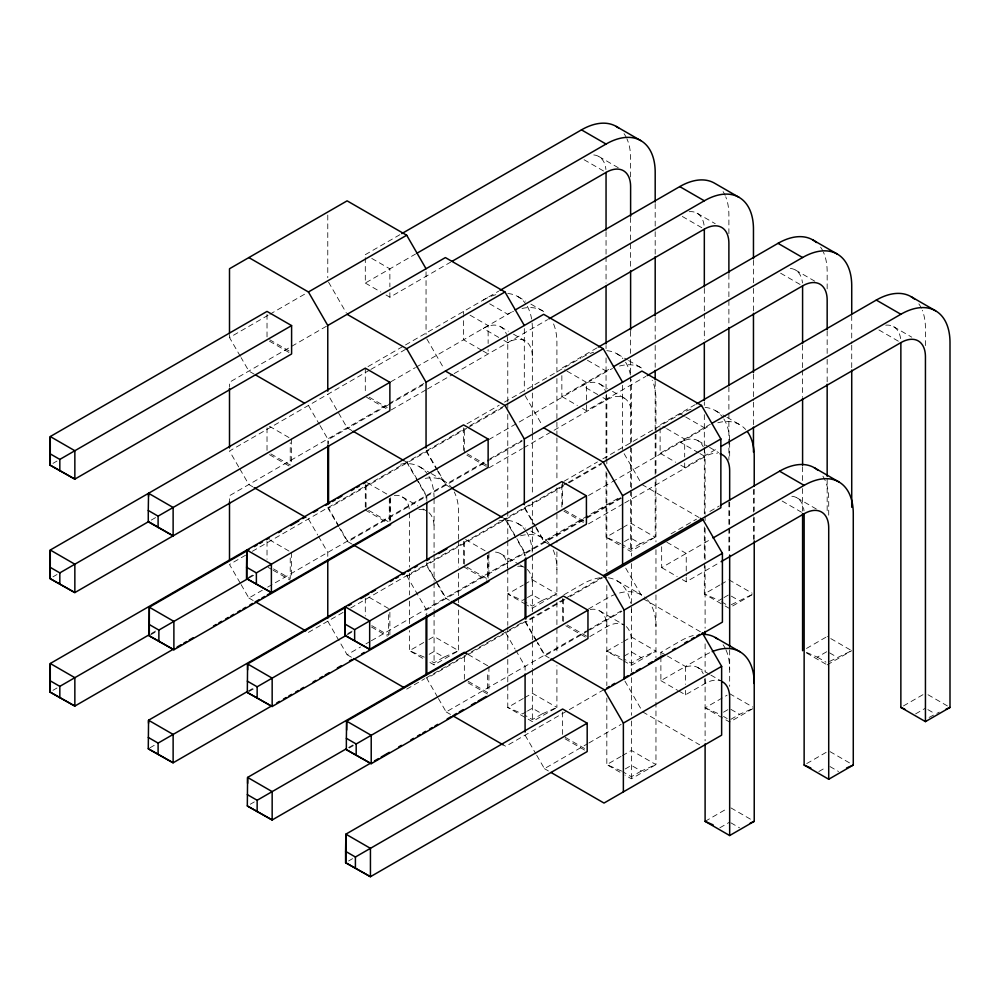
<?xml version="1.0" encoding="UTF-8"?>
<svg xmlns="http://www.w3.org/2000/svg" width="1000" height="1000" viewBox="0 0 1000 1000"><rect width="100%" height="100%" fill="white"/><g stroke="black" fill="none" stroke-linecap="round" stroke-linejoin="round"><path stroke-width="0.75" stroke-dasharray="5 3.75" d="M365.3 254.675L400.425 234.4M240.338 356.312L229.5 337.55L268.538 315.012M269.887 314.237L306.238 293.25M52.975 463.363L57.013 461.037M365.3 257.663L365.3 283.05L415.538 254.037M326.425 326.262L229.5 382.225L229.5 386.812M385.988 294.988L389.875 297.225L450.675 262.125M367.987 366.6L404.162 345.725M405.5 344.95L498.7 291.137M369.5 370.188L229.5 451.025L238.787 467.113M370.85 369.412L406.7 348.725M52.975 576.838L57.013 574.513M151.25 520.1L155.625 517.575M390.763 381.825L415.325 367.638M416.213 367.125L513.812 310.775M423.85 383.488L229.5 495.7L229.5 501.812M387.775 405.213L328.55 439.412L328.55 444M388.275 404.925L424.125 384.225M391.213 409.938L426.05 389.825M427.388 389.05L452.837 374.35M454.188 373.575L547.587 319.65M596.975 347.875L561.85 368.15L565.725 370.387M467.025 423.787L499.188 405.225M504.538 402.125L580.913 358.038M245.65 555.175L229.5 564.5L240.338 583.263M252.387 551.287L465.087 428.488M469.975 425.662L504.975 405.45M466.7 428.438L328.55 508.212L347.887 541.712L486.55 461.662M468.05 427.663L503.05 407.463M52.975 690.325L57.013 687.987M151.25 633.575L155.625 631.05M248.175 577.625L253.9 574.312M561.85 375.613L561.85 396.525L611.838 367.663M150.675 634.8L157.4 630.913M249.288 577.875L254.675 574.763M488.913 439.525L606.825 371.45A69.488 40.125 -60 0 1 612.525 368.537M241.112 584.6L248.85 598.013L262.312 590.237M267.688 587.125L488.462 459.663M489.812 458.888L522.125 440.225M487.4 461.175L522.9 440.675M582.537 408.462L586.413 410.7L645.863 376.388M488.913 467.887L522.413 448.55M523.75 447.775L606.825 399.812A34.75 20.062 -60 0 1 631.388 414M695.25 404.613L660.113 424.888L665.288 427.875M563.962 481.3L597.45 461.962M602.812 458.862L680.525 414A69.488 40.125 -60 0 1 693.238 408.587M308.425 632.4L343.925 611.912M350.662 608.025L566.9 483.175M568.237 482.4L603.237 462.188M407.475 576.112L563.638 485.95M569.012 482.85L601.325 464.188M149.9 747.837L155.287 744.725M248.175 691.087L254.913 687.2M347.788 633.575L353.175 630.475M660.113 427.875L660.113 453.263L710.362 424.25M248.938 691.538L254.325 688.438M347.225 634.8L352.938 631.5M588.525 495.487L611.3 482.337M612.2 481.825L705.1 428.188A69.488 40.125 -60 0 1 710.8 425.275M327.775 621.237L347.113 654.737L360.575 646.975M365.962 643.863L370 641.525M371.35 640.75L524.312 552.438L516.575 539.038M535.925 527.863L543.663 541.263L620.4 496.962M620.675 497.7L426.812 609.625L426.812 614.212M621.438 498.15L525.862 553.325L525.862 556.388M680.8 465.2L684.688 467.438L718.462 447.938M588.525 523.85L623.362 503.738M624.7 502.962L705.1 456.55A34.75 20.062 -60 0 1 717.375 453.263M423.725 642.487L409.5 650.7L409.5 630.562M428.9 639.5L434.075 636.512L458.638 650.7L458.638 604.225M525.875 604.412L507.775 593.962L523.288 585M524.587 584.25L532.35 579.775L556.912 593.962L532.35 608.15L527.175 605.163M621.562 528.263L606.05 537.225L606.05 471.75M622.863 527.513L630.612 523.038L655.188 537.225L655.188 477.987M429.162 654.312L434.075 651.475L443.9 657.15L458.638 650.7L434.075 664.875L428.9 661.9M526.2 598.288L522.513 600.413L507.775 593.962M527.425 597.575L532.35 594.738L542.175 600.413L556.912 593.962M624.475 541.55L630.612 538L640.438 543.675L655.188 537.225L630.612 551.413L625.45 548.425M443.9 657.15L434.075 662.825L429.162 659.987M542.175 600.413L532.35 606.087L524.975 601.825M640.438 543.675L630.612 549.35L622.013 544.388M563.925 594.788L582.25 584.212A69.488 40.125 -60 0 1 606.825 577.625M671.05 533.837L696.5 519.15M709.9 511.413L719.275 506M406.7 689.137L424.75 678.713M426.05 677.975L524.312 621.237M601.825 577.375L426.812 678.425L437.65 697.188M564.9 599.587L525.862 622.125L536.7 640.888M570.288 596.475L602.6 577.825M250.287 804.237L254.325 801.912M348.562 747.5L352.938 744.975M588.5 608.975L606.825 598.4A69.488 40.125 -60 0 1 616.775 593.825M349.338 747.95L353.375 745.612M661.663 546.725L661.663 567.625L711.688 538.737M438.425 698.525L446.163 711.925L586.163 631.1M587.013 630.6L621.163 610.887M588.288 630.763L545.212 655.638L537.475 642.237M589.637 629.987L621.938 611.337M589.8 636.587L606.825 626.763A34.75 20.062 -60 0 1 624.2 625.05L599.625 610.862M682.35 579.575L686.237 581.812L719.725 562.475M523.288 698.475L507.775 707.438L507.775 684.2M524.587 697.725L532.35 693.25L556.912 707.438L556.912 665.612M719.837 585L704.325 593.962L704.325 562.775M721.125 584.25L727.6 580.525M622.337 660.1L606.825 651.137L622.337 642.188M623.638 641.438L631.388 636.962L655.962 651.137L631.388 665.325L623.638 660.85M526.2 711.75L522.513 713.888L507.775 707.438L525.875 717.887M527.425 711.05L532.35 708.213L542.175 713.888L556.912 707.438L532.35 721.612L527.175 718.625M722.75 598.288L719.062 600.413L704.325 593.962L722.425 604.412M723.975 597.575L728.888 594.738M624.025 656.175L631.388 651.925L641.213 657.588L655.962 651.137M542.175 713.888L532.35 719.562L524.975 715.3M731.35 604.663L752.113 594.55M641.213 657.588L631.388 663.263L624.025 659.013M752.163 594.7L728.888 608.15L723.713 605.163M660.888 655.275L660.888 652.288L680.525 640.95A69.488 40.125 -60 0 1 693.238 635.538M604.012 689.587L505.75 746.325L503.1 744.8M348.562 860.975L352.6 858.65M660.888 656.762L660.888 680.65L680.525 669.312A34.75 20.062 -60 0 1 703.225 673.725M667.362 656.012L685.462 666.475L705.1 655.138A69.488 40.125 -60 0 1 710.8 652.225M536.7 755.263L544.438 768.662L587.513 743.787M588.862 743.012L621.163 724.362M679 691.1L685.462 694.837L705.1 683.5A34.75 20.062 -60 0 1 720.05 680.725M806.475 648.462L825.863 637.263M621.05 756.4L606.825 764.613L606.825 698.012M622.337 755.662L631.388 750.438L655.962 764.613L655.962 663.938M752.938 708.625L729.663 722.062L705.1 707.875L727.075 695.188M806.612 652.45L817.337 657.15L827.163 651.475M625.25 768.938L631.388 765.387L641.213 771.062L655.962 764.613L631.388 778.8L624.925 775.062M723.525 712.2L729.663 708.65M829.613 661.4L851.725 650.7L827.163 636.512M641.213 771.062L631.388 776.737L622.788 771.775M730.888 719.3L739.488 714.325L752.887 708.462M827.163 664.875L851.725 650.7M903.45 705.938L924.137 694M705.1 821.35L727.075 808.662M806.725 763.575L826.125 752.375M915.6 713.888L925.438 708.213M719.837 827.8L729.663 822.125M818.875 771.513L826.25 767.262M929.112 717.425L939.275 712.125M620.788 543.675L606.05 537.225L624.15 547.675M606.825 651.137L621.562 657.588M705.1 707.875L719.837 714.325M424.25 657.15L409.5 650.7L423.725 658.913M621.562 771.062L606.825 764.613L623.638 774.325M598.85 156.512L618.25 167.712M697.125 213.25L715.225 223.7M795.4 269.988L814.788 281.188M893.662 326.725L911.775 337.175M584.062 159.725L606.05 172.425M682.337 216.462L704.325 229.163M780.612 273.2L802.588 285.9M878.888 329.938L900.863 342.638M517.95 296.637L525.712 301.112M530.887 304.1L542.525 310.825M617 353.825L627.337 359.8M628.638 360.538L641.562 368.013M715.275 410.562L725.612 416.525M726.912 417.275L739.837 424.738M489.675 303.812L507.775 314.262A69.488 40.125 -60 0 1 513.475 311.363M587.425 360.25L606.825 371.45M680.525 414L684.4 416.238M685.7 416.987L705.1 428.188M500.575 326.725L508.338 331.213M513.513 334.188L525.15 340.913M599.625 383.913L607.388 388.387M612.562 391.375L624.2 398.1M697.9 440.65L708.238 446.625M709.538 447.362L718.587 452.587M796.95 497.837L816.338 509.025M371.763 258.412L389.875 268.863L389.875 286.775M470.037 315.15L488.137 325.6L488.137 343.512M567.013 371.138L586.413 382.337L586.413 403.237M666.587 428.625L684.688 439.075L684.688 456.987M498.725 337.413L483.212 328.45A34.75 20.062 -60 0 1 506.475 334.275M503.9 340.387L507.775 342.638A34.75 20.062 -60 0 1 532.35 356.812M597.775 394.588L582.25 385.637A34.75 20.062 -60 0 1 605.988 392.962M602.938 397.575L606.825 399.812L606.825 457.575M698.625 452.825L680.525 442.375A34.75 20.062 -60 0 1 703.225 446.775M699.925 453.562L705.1 456.55L705.1 514.312M782.163 501.05L801.55 512.25M365.3 283.05L380.812 292M481.675 350.238L463.575 339.787L463.575 315.9M482.975 350.988L488.137 353.963L488.137 349.487M561.85 396.525L577.362 405.475M660.113 453.263L675.638 462.212M641.938 484.525L699.087 517.525M666.838 542.238L686.237 553.438L686.237 575.837M728.888 579.775L752.163 593.212M928.012 694.737L947.412 705.938M731.35 596.15L738.713 600.413M829.613 652.887L836.988 657.15M927.887 709.625L935.263 713.888M269.613 339.712L290.238 351.625M369.175 397.188L387.225 407.612M467.438 453.925L486.788 465.1M564.425 509.925L585.062 521.838M721.513 601.825L727.663 605.375M817.337 657.15L825.938 662.113M269.488 341.2L289.137 352.55M366.525 397.225L387.413 409.288M486.325 466.4L464.35 453.7L464.35 426.825M563.913 511.188L583.962 522.762M661.663 567.625L677.188 576.587M806.475 652.938L825.863 664.137M419.675 466.85L430.025 472.825M431.312 473.575L444.25 481.037M517.95 523.587L525.712 528.062M530.887 531.05L542.525 537.775M617 580.775L641.562 594.95M254.137 374.113L248.85 371.062L241.112 357.65M351.863 430.538L347.113 427.788L327.775 394.288M404.825 461.112L407.475 462.638L417.537 480.062M450.138 487.275L445.387 484.525L437.65 471.125M502.325 517.4L505.75 519.375L525.087 552.888L525.087 555.938M543.663 541.263L547.863 543.688M700.413 631.775L643.475 598.9L625.688 568.075M402.312 496.938L417.825 505.9M423 508.888L426.875 511.125M500.575 553.675L518.688 564.125M519.975 564.875L525.15 567.863A34.75 20.062 -60 0 0 515.662 566.525M697.9 667.6L709.538 674.312M710.825 675.062L722.463 681.775M269.488 426.312L290.238 438.288M367.3 482.788L389.288 495.475M465.637 539.55L487.562 552.212M660.888 652.288L666.062 655.275M729.663 693.7L752.938 707.138M830 751.625L850.688 763.575M730.888 709.362L739.488 714.325M829.938 766.55L838.538 771.513M270.9 453.925L290.238 465.1L290.238 442.762M368.65 510.363L389.288 522.275L389.288 498.45M466.925 567.1L487.562 579.012L487.562 555.188M567.263 625.037L586.613 636.2M723.525 716.462L727.2 718.587M269.488 454.675L289.137 466.025M365.3 510L387.287 522.688M463.575 566.737L486.85 580.175M565.85 625.775L586.737 637.837M660.888 680.65L677.7 690.362M252.812 486.825L248.85 484.538L239.562 468.45M351.863 544.012L347.113 541.263L339.375 527.863M449.363 600.3L445.387 598.013L426.05 564.5M549.175 657.925L544.438 655.188L537.475 643.125M642.712 711.925L699.638 744.8M269.488 539.788L290.238 551.763M368.988 597.225L388.512 608.5M468.212 654.525L487.688 665.763M730.95 807.913L751.65 819.862M730.888 822.837L739.488 827.8M273.475 568.888L290.238 578.575L290.238 554.75M371.75 625.625L388.512 635.312L388.512 612.975M468.212 681.325L487.562 692.487L487.562 671.65M565.2 737.312L584.538 748.487M268.263 567.438L271.938 569.575M273.175 570.275L290.375 580.212M371.45 627.013L387.413 636.237M468.038 682.788L487.688 694.125M565.075 738.812L584.725 750.163M248.85 598.013L254.137 601.062M347.113 654.737L352.413 657.8M446.163 711.925L451.463 714.987M544.438 768.662L548.413 770.962M624.138 453.7L640.387 481.85M525.087 395.625L542.112 425.112M525.087 508.212L535.15 525.638M535.925 526.975L544.438 541.712M624.913 681.1L641.938 710.588M426.812 338.888L443.837 368.375M524.312 507.762L535.15 526.525M504.975 518.925L515.8 537.7M437.65 470.238L426.812 451.475L426.812 448.413M438.425 471.575L446.163 484.975M525.087 621.688L536.7 641.787M328.55 282.15L346.35 312.975M426.05 451.025L436.875 469.787M418.312 481.4L426.812 496.15L426.812 500.737M505.75 632.85L515.025 648.938M515.8 650.275L525.087 666.363L525.087 672.475M406.7 462.2L415.213 476.938M415.988 478.275L426.05 495.7L426.05 501.812M436.875 582.362L426.812 564.95L426.812 561.888M437.65 583.713L446.163 598.45M525.087 735.163L535.925 753.925M308.425 405.45L319.262 424.225M320.037 425.562L327.775 438.963L327.775 443.55M406.7 575.662L426.05 609.175L426.05 615.288M327.775 507.762L338.6 526.525M308.425 518.925L317.712 535.013M318.488 536.35L327.775 552.438L327.775 557.025M925.438 345.6L925.438 328.45A69.488 40.125 -60 0 0 922.288 310.287M851.725 315.512L851.725 343.575M851.725 345.138L851.725 368.525M828.713 515.163L828.713 499.55A69.488 40.125 -60 0 0 822.125 474.988M827.163 288.863L827.163 271.712A69.488 40.125 -60 0 0 823.425 252.162M827.163 330.95L827.163 354.338M827.163 359.325L827.163 382.7M827.163 479.363L827.163 513.663M802.588 345.138L802.588 368.525M802.588 370.075L802.588 396.587M802.588 466.737L802.588 482.325M802.588 488.562L802.588 511.95M754.225 489.338L754.225 511.188M754.225 517.438L754.225 539.288M753.462 260.338L753.462 286.837M753.462 288.4L753.462 311.788M753.462 374.137L753.462 400.65M753.462 402.2L753.462 425.588M753.462 489.513L753.462 516.013M753.462 517.575L753.462 539.4M729.663 442.375L729.663 459.538M729.663 501.962L729.663 553.475M729.663 649.987L729.663 686.35M728.888 233.688L728.888 214.975A69.488 40.125 -60 0 0 725.738 196.812M728.888 274.212L728.888 325.962M728.888 386.763L728.888 460.037M728.888 501.825L728.888 526.775M728.888 528.325L728.888 553.575M705.1 515.875L705.1 520.55M705.1 528.362L705.1 559.587M705.1 565.825L705.1 628.263M705.1 643.875L705.1 671.975M705.1 678.225L705.1 740.812M704.325 288.4L704.325 311.788M704.325 313.337L704.325 339.85M704.325 402.2L704.325 405.325M704.325 414.675L704.325 445.863M704.325 447.413L704.325 514.45M704.325 526.925L704.325 561.225M686.237 577.325L686.237 581.812M685.462 666.475L685.462 684.388M685.462 690.362L685.462 694.837M684.688 462.962L684.688 467.438M655.962 432.6L655.962 399.812A69.488 40.125 -60 0 0 652.212 380.262M655.962 434.162L655.962 473.188M655.962 479.425L655.962 541.875M655.962 549.675L655.962 588.7M655.962 594.95L655.962 657.738M655.188 203.6L655.188 230.1M655.188 231.663L655.188 255.05M655.188 317.413L655.188 339.237M655.188 345.462L655.188 367.3M655.188 381.325L655.188 432.775M655.188 434.325L655.188 476.425M631.388 442.1L631.388 385.637A69.488 40.125 -60 0 0 631.062 379.237M631.388 448.075L631.388 556.05M631.388 563.587L631.388 671.925M631.388 677.638L631.388 715.3M631.388 721L631.388 778.8M630.612 176.95L630.612 158.238A69.488 40.125 -60 0 0 626.875 138.688M630.612 217.475L630.612 269.237M630.612 331.287L630.612 353.413M630.612 359.35L630.612 551.413M622.587 385.288L622.587 449.5M606.825 459.137L606.825 463.825M606.825 473.188L606.825 571.525M606.825 585.575L606.825 685.625M606.05 231.663L606.05 255.05M606.05 256.613L606.05 283.113M606.05 345.462L606.05 348.587M606.05 357.938L606.05 389.125M606.05 395.35L606.05 459.275M586.413 404.738L586.413 410.7M563.387 598.975L563.387 622.875M562.625 482.075L562.625 505.962M562.625 598.538L562.625 622.425M562.625 712L562.625 734.4M561.85 484.6L561.85 507.013M556.912 372.287L556.912 342.638A69.488 40.125 -60 0 0 553.175 323.075M556.912 378.537L556.912 420.688M556.912 422.25L556.912 436.3M556.912 437.863L556.912 481.562M556.912 487.812L556.912 542.45M556.912 551.812L556.912 595.913M556.912 602.112L556.912 653.225M532.35 433.038L532.35 328.45A69.488 40.125 -60 0 0 531.825 320.525M532.35 434.6L532.35 495.75M532.35 501.725L532.35 553.237M532.35 555.4L532.35 611.65M532.35 617.35L532.35 640.588M532.35 642.138L532.35 668.95M532.35 670.013L532.35 721.612M524.312 328.55L524.312 391.225M524.312 552.438L524.312 555.5M507.775 401.95L507.775 342.638A34.75 20.062 -60 0 0 506.938 335.775M507.775 403.512L507.775 408.2M507.775 414.438L507.775 509.663M507.775 511.225L507.775 539.325M507.775 540.887L507.775 567.425M507.775 568.987L507.775 625.337M507.775 626.888L507.775 653.225M507.775 659.412L507.775 682.65M488.913 553L488.913 576.888M488.913 666.475L488.913 691.85M488.137 555.538L488.137 579.425M464.35 541.788L464.35 564.188M464.35 656.75L464.35 679.163M463.575 311.413L463.575 314.4M463.575 427.863L463.575 451.763M463.575 541.35L463.575 563.75M458.638 539.175L458.638 512.85A69.488 40.125 -60 0 0 454.263 491.95M458.638 540.725L458.638 567.062M458.638 573.25L458.638 596.487M458.638 598.038L458.638 602.675M434.075 498.663L434.075 552.875M434.075 554.425L434.075 581.237M434.075 582.788L434.075 610.675M434.075 611.725L434.075 664.875M426.05 271.812L426.05 334.487M409.5 512.85L409.5 567.062M409.5 573.25L409.5 594.938M409.5 601.138L409.5 624.362M390.637 497.75L390.637 521.638M389.875 292.75L389.875 297.225M389.875 498.8L389.875 522.688M389.875 612.275L389.875 634.663M366.075 485.05L366.075 507.45M365.3 368.15L365.3 393.537M365.3 484.613L365.3 507.013M365.3 598.075L365.3 616M327.775 215.075L327.775 277.75M291.6 439.075L291.6 464.462M291.6 552.55L291.6 577.938M267.025 314.387L267.025 338.225M267.025 427.863L267.025 451.763M267.025 541.337L267.025 559.263M229.5 334.487L229.5 337.55M624.038 133.675A69.488 40.125 -60 0 1 626.237 137.338M593.763 154.95A34.75 20.062 -60 0 1 605.913 169.537M498.988 520.925A69.488 40.125 -60 0 1 525.763 530.825M526.538 531.987A69.488 40.125 -60 0 1 532.263 552.163M495.487 552.1A34.75 20.062 -60 0 1 507.738 568.125M520.5 535.8A69.488 40.125 -60 0 1 550.325 545.013M553.175 550.025A69.488 40.125 -60 0 1 556.912 569.587M527.263 569.425A34.75 20.062 -60 0 1 532.35 583.763M606.287 394.225A34.75 20.062 -60 0 1 606.825 399.812M606.825 350.675A69.488 40.125 -60 0 1 622.863 358.612M625.588 362.225A69.488 40.125 -60 0 1 630.875 377.7M582.25 357.262A69.488 40.125 -60 0 1 593.6 352.25M619.538 366.037A69.488 40.125 -60 0 1 644.062 369.663M918.85 303.875A69.488 40.125 -60 0 1 921.688 308.9M885.7 325.175A34.75 20.062 -60 0 1 900.725 339.75M820.575 247.138A69.488 40.125 -60 0 1 822.775 250.812M790.312 268.425A34.75 20.062 -60 0 1 802.463 283.012M723.075 191.575A69.488 40.125 -60 0 1 725.15 195.425M689.15 211.7A34.75 20.062 -60 0 1 704.188 226.275M723.075 644.75A69.488 40.125 -60 0 1 725.275 648.425M725.925 649.762A69.488 40.125 -60 0 1 729.663 669.312M704.788 679.237A34.75 20.062 -60 0 1 705.1 683.5M791.85 496.262A34.75 20.062 -60 0 1 804 510.85M400.712 464.188A69.488 40.125 -60 0 1 427.488 474.087M429 476.488A69.488 40.125 -60 0 1 434.05 497.038M394.338 495.387A34.75 20.062 -60 0 1 409.375 509.963M425.288 478.375A69.488 40.125 -60 0 1 452.062 488.275M429 512.688A34.75 20.062 -60 0 1 434.075 527.025M418.913 509.575A34.75 20.062 -60 0 1 424.462 510.075M522.025 308.475A69.488 40.125 -60 0 1 545.013 312.488M507.775 293.5A69.488 40.125 -60 0 1 525.763 303.875M527.275 306.275A69.488 40.125 -60 0 1 531.6 319.012M483.212 300.075A69.488 40.125 -60 0 1 495.925 294.675M608.387 577.812A69.488 40.125 -60 0 1 630.638 603.15M631.312 609.35A69.488 40.125 -60 0 1 631.388 612.587M590.15 609.525A34.75 20.062 -60 0 1 606.825 626.763M619.538 592.987A69.488 40.125 -60 0 1 646.363 598.625M647.425 599.738A69.488 40.125 -60 0 1 655.962 626.763M626.312 626.613A34.75 20.062 -60 0 1 631.388 640.95M705.1 407.413A69.488 40.125 -60 0 1 723.075 417.8M723.85 418.963A69.488 40.125 -60 0 1 729.638 440.75M704.262 449.7A34.75 20.062 -60 0 1 705.1 456.55M717.812 422.775A69.488 40.125 -60 0 1 745.7 429.525"/><path stroke-width="1.5" d="M50 453.738L50.275 436.55L267.025 311.413L291.6 325.6L291.6 353.963L74.85 479.113L50 465.087L50 453.738L59.825 459.412L291.6 325.6M50 567.212L50.275 550.025L365.3 368.15L389.875 382.337L389.875 410.7L74.85 592.587L50 578.562L50 567.212L59.825 572.888L148.887 521.462M174.475 648.538L74.85 706.062L50 692.038L50.275 663.5L463.575 424.888L488.137 439.075L488.137 467.438L267.362 594.913M148.275 510.475L148.55 493.288L173.125 507.475L173.125 535.85L148.275 521.825L148.275 510.475L158.1 516.15L389.875 382.337M390.637 524.625L173.888 649.762L149.05 635.737L149.325 607.212L248.95 549.7M272.75 705.275L173.125 762.8L148.275 748.775L148.55 720.238L561.85 481.625L586.413 495.812L586.413 524.175L369.663 649.312L344.812 635.3L345.1 606.763L369.663 620.95L369.663 649.312L344.812 635.3M246.537 567.212L246.825 550.025L271.388 564.212L271.388 592.575L246.537 578.562L246.537 567.212L256.375 572.888L488.137 439.075M488.913 581.362L272.162 706.5L247.312 692.475L247.6 663.95L345.875 607.212M371.788 762.463L272.162 819.975L247.312 805.95L247.6 777.425L464.35 652.288L466.925 653.775M346.362 738.312L346.637 721.137L563.387 595.988L587.962 610.175L587.962 638.55L371.213 763.688L346.362 749.663L346.362 738.312L356.188 743.988L587.962 610.175M345.588 851.35L345.875 834.163L562.625 709.025L587.188 723.2L587.188 751.575L370.438 876.712L345.588 862.688L345.588 851.35L355.412 857.013L587.188 723.2M401.788 233.612L581.475 129.863A69.488 40.125 -60 0 1 618.713 128.088M248.85 257.575L308.425 291.975L406.7 235.25L426.05 268.75M416.887 253.263L606.05 144.05A69.488 40.125 -60 0 1 655.188 172.425L655.188 202.037M50 465.087L74.85 479.113L74.85 450.737L50.275 436.55L50.275 464.925M327.775 391.225L327.775 325.487L445.387 257.575L504.975 291.975L524.312 325.487M452.025 261.35L606.05 172.425A34.75 20.062 -60 0 1 630.612 186.6L630.612 216.225M500.05 290.35L679.75 186.6A69.488 40.125 -60 0 1 714.5 183.162L739.062 197.35M347.113 314.312L406.7 348.713L504.975 291.975M50 578.562L74.85 592.587L74.85 564.212L50.275 550.025L50.275 578.4M515.163 310L704.325 200.787A69.488 40.125 -60 0 1 753.462 229.163L753.462 258.775M426.05 447.962L426.05 382.225L543.663 314.312L603.237 348.713L622.587 382.225M548.938 318.863L704.325 229.163A34.75 20.062 -60 0 1 728.888 243.337L728.888 272.962M598.325 347.088L778.025 243.337A69.488 40.125 -60 0 1 816.438 242.525M254.338 546.587L257.025 545.037M259.725 543.475L262.413 541.925M266.45 539.587L269.15 538.038M278.562 532.6L281.262 531.038M290.688 525.6L298.762 520.938M302.8 518.6L305.487 517.05M313.575 512.388L317.613 510.05M325.688 505.387L329.725 503.062M332.413 501.5L335.112 499.95M337.8 498.4L341.838 496.062M351.262 490.625L353.963 489.062M356.65 487.512L359.35 485.962M363.387 483.625L366.075 482.075M445.387 371.05L504.975 405.45L603.237 348.713M50 680.688L59.825 686.363L148.887 634.938M613.438 366.737L802.588 257.525A69.488 40.125 -60 0 1 851.725 285.9L851.725 313.962M50 692.038L74.85 706.062L74.85 677.688L50.275 663.5L50.275 691.875M246.537 578.562L271.388 592.575M149.05 624.4L158.875 630.075L247.938 578.65M149.05 635.737L173.888 649.762L173.888 621.4L149.325 607.212L149.325 635.588M524.312 504.7L524.312 438.963L641.938 371.05L701.513 405.45L720.863 438.963L720.863 507.762L603.237 575.662M177.162 646.988L181.2 644.65M183.9 643.1L186.588 641.55M189.275 639.987L193.325 637.663M213.512 626L216.213 624.45M218.9 622.888L221.588 621.337M225.625 619L228.325 617.45M231.012 615.9L233.713 614.338M237.75 612.013L240.438 610.45M243.137 608.9L245.825 607.35M249.862 605.013L252.55 603.462M255.25 601.9L259.288 599.575M261.975 598.013L264.675 596.462M647.212 375.6L802.588 285.9A34.75 20.062 -60 0 1 827.163 300.075L827.163 329.7M696.6 403.825L876.3 300.075A69.488 40.125 -60 0 1 914.712 299.262M348.562 605.65L351.262 604.1M360.688 598.663L368.762 594M371.45 592.438L375.487 590.112M390.3 581.562L393 580M395.688 578.45L398.375 576.9M402.425 574.562L405.112 573.013M407.8 571.45L410.5 569.9M414.538 567.575L417.225 566.013M426.65 560.575L429.35 559.025M438.762 553.575L446.85 548.913M543.663 427.788L603.237 462.188L701.513 405.45M148.275 737.425L158.1 743.1L247.162 691.675M344.812 623.95L354.637 629.625L586.413 495.812M711.712 423.475L900.863 314.262A69.488 40.125 -60 0 1 950 342.638L950 707.438L925.438 721.612L900.863 707.438L900.863 342.638L721.162 446.375M148.275 748.775L173.125 762.8L173.125 734.425L148.55 720.238L148.55 723.225M247.312 692.475L272.162 706.5L272.162 678.138L247.6 663.95L247.6 669.925M247.312 681.137L257.15 686.8L346.213 635.388M622.587 564.5L622.587 495.7L720.863 438.963M276.788 702.95L279.475 701.388M283.512 699.062L286.212 697.5M288.9 695.95L291.588 694.4M295.625 692.062L298.325 690.512M301.012 688.95L303.712 687.4M313.137 681.963L315.825 680.4M319.862 678.075L322.55 676.513M325.25 674.963L329.288 672.638M337.362 667.962L341.4 665.638M349.487 660.975L352.175 659.412M361.6 653.975L364.288 652.425M720.612 505.225L779.575 471.188A69.488 40.125 -60 0 1 817.987 470.363M548.962 544.325L604.788 576.562L703.062 519.825L722.412 553.325L722.412 622.125L604.788 690.037L551.05 659.013M247.312 805.95L272.162 819.975L272.162 791.612L247.6 777.425L247.6 783.4M247.312 794.613L257.15 800.275L346.213 748.863M713.025 537.975L804.137 485.363A69.488 40.125 -60 0 1 853.275 513.737L853.275 765.062L828.713 779.25L804.137 765.062L804.137 513.737L721.075 561.7M346.362 749.663L371.213 763.688L371.213 735.312L346.637 721.137L346.637 730.088M624.138 678.863L624.138 610.062L722.412 553.325M374.487 760.9L378.525 758.575M381.213 757.025L389.288 752.35M398.713 746.912L401.413 745.362M410.838 739.925L413.525 738.363M417.562 736.038L420.25 734.475M422.95 732.925L425.637 731.375M429.675 729.038L432.375 727.487M435.062 725.925L437.762 724.375M447.175 718.938L451.225 716.6M453.913 715.05L456.6 713.487M459.3 711.938L463.338 709.6M471.413 704.938L475.45 702.613M478.15 701.05L486.225 696.388M606.712 688.037L609.4 686.475M612.1 684.925L614.788 683.375M624.212 677.925L628.25 675.6M630.938 674.038L633.638 672.487M636.325 670.938L640.362 668.6M648.438 663.938L652.475 661.612M655.175 660.05L663.25 655.387M672.675 649.95L675.362 648.4M684.788 642.95L687.475 641.4M691.525 639.075L694.212 637.513M696.9 635.962L699.6 634.4M345.588 862.688L370.438 876.712L370.438 848.35L345.875 834.163L345.875 862.525M623.362 791.9L623.362 723.1L721.637 666.363L702.288 632.85M705.1 743.913L705.1 821.35L729.663 835.537L754.225 821.35L754.225 540.85M945.975 709.188L950 707.438M846.575 768L853.275 765.062M750.212 823.112L754.225 821.35M900.863 707.438L904.887 709.188M804.137 765.062L810.837 768M705.1 821.35L713.138 824.875M616.225 126.425L640.788 140.612M812.763 239.9L837.337 254.088M911.038 296.637L935.612 310.825M581.475 129.863L606.05 144.05M679.75 186.6L704.325 200.787M778.025 243.337L802.588 257.525M876.3 300.075L900.863 314.262M814.312 467.738L838.888 481.925M406.7 235.25L347.113 200.85L229.5 268.75L229.5 332.962M779.575 471.188L804.137 485.363M700.413 518.3L703.062 519.825M715.275 637.513L739.837 651.688M255.463 374.875L304.45 403.162M353.188 431.3L404.05 460.662M451.463 488.038L501.775 517.087M254.137 487.587L305.775 517.4M353.188 544.775L404.05 574.138M451.463 601.512L503.1 631.325M148.55 521.663L173.125 535.85M255.463 601.825L305.775 630.875M353.738 658.562L404.05 687.613M452.788 715.75L503.1 744.8M551.05 772.487L604.012 803.062L721.637 735.163L721.637 666.363M603.237 462.188L622.587 495.7M604.788 576.562L624.138 610.062M504.975 405.45L524.312 438.963M604.012 689.587L623.362 723.1M406.7 348.713L426.05 382.225M308.425 291.975L327.775 325.487M925.438 721.612L925.438 356.812A34.75 20.062 -60 0 0 900.863 342.638M851.725 370.075L851.725 507.275M828.713 779.25L828.713 527.925A34.75 20.062 -60 0 0 804.137 513.737M827.163 384.263L827.163 476.25M802.588 285.9L802.588 343.575M802.588 398.137L802.588 465.175M802.588 513.5L802.588 650.7M754.225 486.213L754.225 456.55A69.488 40.125 -60 0 0 747.65 431.987M753.462 313.337L753.462 372.587M753.462 427.15L753.462 452.088M729.663 500.4L729.663 470.737A34.75 20.062 -60 0 0 720.05 453.775M729.663 555.037L729.663 647.138M729.663 835.537L729.663 697.688A34.75 20.062 -60 0 0 722.463 681.775M728.888 327.525L728.888 385.213M705.1 631.388L705.1 634.513M704.325 229.163L704.325 286.837M704.325 342.962L704.325 400.65M655.188 256.613L655.188 315.85M655.188 370.412L655.188 379.762M630.612 270.788L630.612 330.037M606.05 172.425L606.05 230.1M606.05 286.225L606.05 343.913M525.862 557.913L525.862 619.075M525.087 559L525.087 618.625M525.087 674L525.087 732.1M426.812 502.262L426.812 560.363M426.812 615.737L426.812 673.838M426.05 616.812L426.05 674.912M356.188 743.988L356.188 755.337M355.412 857.013L355.412 868.363M354.637 629.625L354.637 640.962M345.1 606.763L345.1 635.138M328.55 445.525L328.55 503.625M327.775 445.075L327.775 503.175M327.775 560.087L327.775 618.175M257.15 686.8L257.15 698.15M257.15 800.275L257.15 811.625M256.375 572.888L256.375 584.237M246.825 550.025L246.825 578.4M229.5 388.338L229.5 447.962M229.5 501.812L229.5 559.913M158.875 630.075L158.875 641.413M158.1 516.15L158.1 527.5M158.1 743.1L158.1 754.45M148.55 493.288L148.55 496.275M59.825 459.412L59.825 470.763M59.825 572.888L59.825 584.237M59.825 686.363L59.825 697.712M702.275 634.25A69.488 40.125 -60 0 1 717.763 639.163M712.225 651.625A69.488 40.125 -60 0 1 754.225 683.5"/></g></svg>
